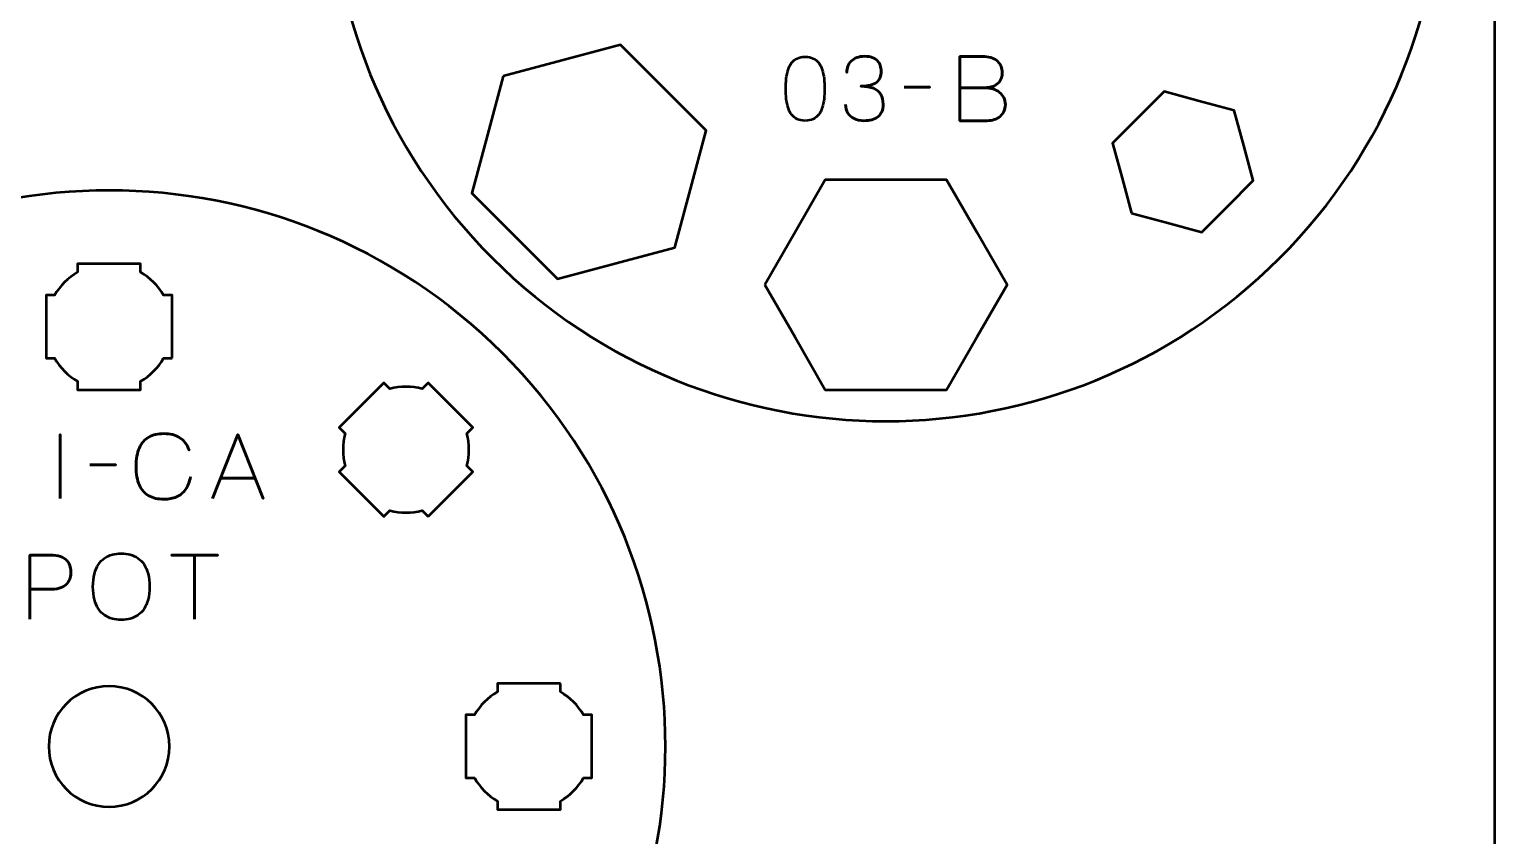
# Model space of a CAD drawing. Header units: centimetres. Extents: x -21 to 0, y -29.7 to 0.
# Drawn here: x -6.98 to 0.01, y -21.17 to -17.33 of the extents above; entities that cross this region are included whole.
import ezdxf

# ---------------------------------------------------------------- set-up
doc = ezdxf.new("R2010")
doc.units = ezdxf.units.CM
doc.header["$MEASUREMENT"] = 0
doc.layers.add('Layer 1', color=7, linetype='Continuous')

msp = doc.modelspace()

# ---------------------------------------------------------------- linework, layer by layer
at = {"layer": 'Layer 1', "color": 1, "lineweight": 53}
msp.add_open_spline([(-21.00003, -29.19995), (-21.00003, -29.19995), (-21.00003, -5.29992), (-21.00003, -5.29992), (-21.00003, -5.29992), (-21.00003, -5.21709), (-20.93286, -5.14992), (-20.85003, -5.14992), (-20.85003, -5.14992), (-20.7672, -5.14992), (-20.70003, -5.08275), (-20.70003, -4.99992), (-20.70003, -4.99992), (-20.70003, -4.91709), (-20.7672, -4.84992), (-20.85003, -4.84992), (-20.85003, -4.84992), (-20.93286, -4.84992), (-21.00003, -4.78275), (-21.00003, -4.69992), (-21.00003, -4.69992), (-21.00003, -4.61709), (-20.93286, -4.54992), (-20.85003, -4.54992), (-20.85003, -4.54992), (-20.7672, -4.54992), (-20.70003, -4.48275), (-20.70003, -4.39992), (-20.70003, -4.39992), (-20.70003, -4.31709), (-20.7672, -4.24992), (-20.85003, -4.24992), (-20.85003, -4.24992), (-20.93286, -4.24992), (-21.00003, -4.18275), (-21.00003, -4.09992), (-21.00003, -4.09992), (-21.00003, -4.01709), (-20.93286, -3.94992), (-20.85003, -3.94992), (-20.85003, -3.94992), (-20.7672, -3.94992), (-20.70003, -3.88275), (-20.70003, -3.79992), (-20.70003, -3.79992), (-20.70003, -3.71709), (-20.7672, -3.64992), (-20.85003, -3.64992), (-20.85003, -3.64992), (-20.93286, -3.64992), (-21.00003, -3.58275), (-21.00003, -3.49992), (-21.00003, -3.49992), (-21.00003, -3.41709), (-20.93286, -3.34992), (-20.85003, -3.34992), (-20.85003, -3.34992), (-20.7672, -3.34992), (-20.70003, -3.28275), (-20.70003, -3.19992), (-20.70003, -3.19992), (-20.70003, -3.11709), (-20.7672, -3.04992), (-20.85003, -3.04992), (-20.85003, -3.04992), (-20.93286, -3.04992), (-21.00003, -2.98275), (-21.00003, -2.89992), (-21.00003, -2.89992), (-21.00003, -2.81709), (-20.93286, -2.74992), (-20.85003, -2.74992), (-20.85003, -2.74992), (-20.7672, -2.74992), (-20.70003, -2.68275), (-20.70003, -2.59992), (-20.70003, -2.59992), (-20.70003, -2.51709), (-20.7672, -2.44992), (-20.85003, -2.44992), (-20.85003, -2.44992), (-20.93286, -2.44992), (-21.00003, -2.38275), (-21.00003, -2.29992), (-21.00003, -2.29992), (-21.00003, -2.21709), (-20.93286, -2.14992), (-20.85003, -2.14992), (-20.85003, -2.14992), (-20.7672, -2.14992), (-20.70003, -2.08275), (-20.70003, -1.99992), (-20.70003, -1.99992), (-20.70003, -1.91709), (-20.7672, -1.84992), (-20.85003, -1.84992), (-20.85003, -1.84992), (-20.93286, -1.84992), (-21.00003, -1.78275), (-21.00003, -1.69992), (-21.00003, -1.69992), (-21.00003, -1.61709), (-20.93286, -1.54992), (-20.85003, -1.54992), (-20.85003, -1.54992), (-20.7672, -1.54992), (-20.70003, -1.48275), (-20.70003, -1.39992), (-20.70003, -1.39992), (-20.70003, -1.31709), (-20.7672, -1.24992), (-20.85003, -1.24992), (-20.85003, -1.24992), (-20.93286, -1.24992), (-21.00003, -1.18275), (-21.00003, -1.09992), (-21.00003, -1.09992), (-21.00003, -1.09992), (-21.00003, -0.49992), (-21.00003, -0.49992), (-21.00003, -0.49992), (-21.00003, -0.22295), (-20.77694, 0.00004), (-20.49994, 0.00004), (-20.49994, 0.00004), (-20.49994, 0.00004), (-0.50008, 0.00004), (-0.50008, 0.00004), (-0.50008, 0.00004), (-0.22294, 0.00004), (0.00002, -0.22295), (0.00002, -0.49992), (0.00002, -0.49992), (0.00002, -0.49992), (0.00002, -29.19995), (0.00002, -29.19995), (0.00002, -29.19995), (0.00002, -29.47695), (-0.22294, -29.70004), (-0.50008, -29.70004), (-0.50008, -29.70004), (-0.50008, -29.70004), (-20.49994, -29.70004), (-20.49994, -29.70004), (-20.49994, -29.70004), (-20.77694, -29.70004), (-21.00003, -29.47695), (-21.00003, -29.19995)], degree=3, knots=[0, 0, 0, 0, 0.027027, 0.027027, 0.027027, 0.027027, 0.0540541, 0.0540541, 0.0540541, 0.0540541, 0.0810811, 0.0810811, 0.0810811, 0.0810811, 0.1081081, 0.1081081, 0.1081081, 0.1081081, 0.1351351, 0.1351351, 0.1351351, 0.1351351, 0.1621622, 0.1621622, 0.1621622, 0.1621622, 0.1891892, 0.1891892, 0.1891892, 0.1891892, 0.2162162, 0.2162162, 0.2162162, 0.2162162, 0.2432432, 0.2432432, 0.2432432, 0.2432432, 0.2702703, 0.2702703, 0.2702703, 0.2702703, 0.2972973, 0.2972973, 0.2972973, 0.2972973, 0.3243243, 0.3243243, 0.3243243, 0.3243243, 0.3513514, 0.3513514, 0.3513514, 0.3513514, 0.3783784, 0.3783784, 0.3783784, 0.3783784, 0.4054054, 0.4054054, 0.4054054, 0.4054054, 0.4324324, 0.4324324, 0.4324324, 0.4324324, 0.4594595, 0.4594595, 0.4594595, 0.4594595, 0.4864865, 0.4864865, 0.4864865, 0.4864865, 0.5135135, 0.5135135, 0.5135135, 0.5135135, 0.5405405, 0.5405405, 0.5405405, 0.5405405, 0.5675676, 0.5675676, 0.5675676, 0.5675676, 0.5945946, 0.5945946, 0.5945946, 0.5945946, 0.6216216, 0.6216216, 0.6216216, 0.6216216, 0.6486486, 0.6486486, 0.6486486, 0.6486486, 0.6756757, 0.6756757, 0.6756757, 0.6756757, 0.7027027, 0.7027027, 0.7027027, 0.7027027, 0.7297297, 0.7297297, 0.7297297, 0.7297297, 0.7567568, 0.7567568, 0.7567568, 0.7567568, 0.7837838, 0.7837838, 0.7837838, 0.7837838, 0.8108108, 0.8108108, 0.8108108, 0.8108108, 0.8378378, 0.8378378, 0.8378378, 0.8378378, 0.8648649, 0.8648649, 0.8648649, 0.8648649, 0.8918919, 0.8918919, 0.8918919, 0.8918919, 0.9189189, 0.9189189, 0.9189189, 0.9189189, 0.9459459, 0.9459459, 0.9459459, 0.9459459, 0.972973, 0.972973, 0.972973, 0.972973, 1, 1, 1, 1], dxfattribs=at)
at = {"layer": 'Layer 1', "color": 3, "lineweight": 53}
for points in [[(-4.77383, -14.67616), (-3.73913, -13.64146), (-2.06089, -13.64146), (-1.02616, -14.67619), (-1.02616, -14.67619), (0.00854, -15.71089), (0.00854, -17.38913), (-1.02616, -18.42383), (-1.02616, -18.42383), (-2.06089, -19.45855), (-3.73913, -19.45855), (-4.77383, -18.42385), (-4.77383, -18.42385), (-5.80856, -17.38913), (-5.80856, -15.71089), (-4.77383, -14.67616)], [(-8.47385, -22.62382), (-9.50855, -21.58912), (-9.50855, -19.91088), (-8.47382, -18.87615), (-8.47382, -18.87615), (-7.43912, -17.84145), (-5.76088, -17.84145), (-4.72618, -18.87615), (-4.72618, -18.87615), (-3.69146, -19.91088), (-3.69146, -21.58912), (-4.72616, -22.62382), (-4.72616, -22.62382), (-5.76088, -23.65855), (-7.43912, -23.65855), (-8.47385, -22.62382)]]:
    msp.add_open_spline(points, degree=3, knots=[0, 0, 0, 0, 0.25, 0.25, 0.25, 0.25, 0.5, 0.5, 0.5, 0.5, 0.75, 0.75, 0.75, 0.75, 1, 1, 1, 1], dxfattribs=at)
at = {"layer": 'Layer 1', "lineweight": 53}
for points, knots in [([(-4.72247, -17.55598), (-4.72247, -17.55598), (-4.44364, -17.48126), (-4.44364, -17.48126), (-4.44364, -17.48126), (-4.44364, -17.48126), (-4.16479, -17.40655), (-4.16479, -17.40655), (-4.16479, -17.40655), (-4.16479, -17.40655), (-3.96067, -17.61067), (-3.96067, -17.61067), (-3.96067, -17.61067), (-3.96067, -17.61067), (-3.75655, -17.81479), (-3.75655, -17.81479), (-3.75655, -17.81479), (-3.75655, -17.81479), (-3.83126, -18.09364), (-3.83126, -18.09364), (-3.83126, -18.09364), (-3.83126, -18.09364), (-3.90598, -18.37247), (-3.90598, -18.37247), (-3.90598, -18.37247), (-3.90598, -18.37247), (-4.18481, -18.44718), (-4.18481, -18.44718), (-4.18481, -18.44718), (-4.18481, -18.44718), (-4.46365, -18.5219), (-4.46365, -18.5219), (-4.46365, -18.5219), (-4.46365, -18.5219), (-4.66778, -18.31778), (-4.66778, -18.31778), (-4.66778, -18.31778), (-4.66778, -18.31778), (-4.8719, -18.11365), (-4.8719, -18.11365), (-4.8719, -18.11365), (-4.8719, -18.11365), (-4.79718, -17.83481), (-4.79718, -17.83481), (-4.79718, -17.83481), (-4.79718, -17.83481), (-4.72247, -17.55598), (-4.72247, -17.55598)], [0, 0, 0, 0, 0.0833333, 0.0833333, 0.0833333, 0.0833333, 0.1666667, 0.1666667, 0.1666667, 0.1666667, 0.25, 0.25, 0.25, 0.25, 0.3333333, 0.3333333, 0.3333333, 0.3333333, 0.4166667, 0.4166667, 0.4166667, 0.4166667, 0.5, 0.5, 0.5, 0.5, 0.5833333, 0.5833333, 0.5833333, 0.5833333, 0.6666667, 0.6666667, 0.6666667, 0.6666667, 0.75, 0.75, 0.75, 0.75, 0.8333333, 0.8333333, 0.8333333, 0.8333333, 0.9166667, 0.9166667, 0.9166667, 0.9166667, 1, 1, 1, 1]), ([(-1.73076, -18.20917), (-1.73076, -18.20917), (-1.77559, -18.04187), (-1.77559, -18.04187), (-1.77559, -18.04187), (-1.77559, -18.04187), (-1.82042, -17.87456), (-1.82042, -17.87456), (-1.82042, -17.87456), (-1.82042, -17.87456), (-1.69794, -17.75209), (-1.69794, -17.75209), (-1.69794, -17.75209), (-1.69794, -17.75209), (-1.57547, -17.62961), (-1.57547, -17.62961), (-1.57547, -17.62961), (-1.57547, -17.62961), (-1.40816, -17.67444), (-1.40816, -17.67444), (-1.40816, -17.67444), (-1.40816, -17.67444), (-1.24086, -17.71927), (-1.24086, -17.71927), (-1.24086, -17.71927), (-1.24086, -17.71927), (-1.19603, -17.88657), (-1.19603, -17.88657), (-1.19603, -17.88657), (-1.19603, -17.88657), (-1.1512, -18.05388), (-1.1512, -18.05388), (-1.1512, -18.05388), (-1.1512, -18.05388), (-1.27368, -18.17635), (-1.27368, -18.17635), (-1.27368, -18.17635), (-1.27368, -18.17635), (-1.39615, -18.29883), (-1.39615, -18.29883), (-1.39615, -18.29883), (-1.39615, -18.29883), (-1.56346, -18.254), (-1.56346, -18.254), (-1.56346, -18.254), (-1.56346, -18.254), (-1.73076, -18.20917), (-1.73076, -18.20917)], [0, 0, 0, 0, 0.0833333, 0.0833333, 0.0833333, 0.0833333, 0.1666667, 0.1666667, 0.1666667, 0.1666667, 0.25, 0.25, 0.25, 0.25, 0.3333333, 0.3333333, 0.3333333, 0.3333333, 0.4166667, 0.4166667, 0.4166667, 0.4166667, 0.5, 0.5, 0.5, 0.5, 0.5833333, 0.5833333, 0.5833333, 0.5833333, 0.6666667, 0.6666667, 0.6666667, 0.6666667, 0.75, 0.75, 0.75, 0.75, 0.8333333, 0.8333333, 0.8333333, 0.8333333, 0.9166667, 0.9166667, 0.9166667, 0.9166667, 1, 1, 1, 1]), ([(-3.47736, -18.55001), (-3.47736, -18.55001), (-3.33302, -18.30001), (-3.33302, -18.30001), (-3.33302, -18.30001), (-3.33302, -18.30001), (-3.18868, -18.05001), (-3.18868, -18.05001), (-3.18868, -18.05001), (-3.18868, -18.05001), (-2.90001, -18.05001), (-2.90001, -18.05001), (-2.90001, -18.05001), (-2.90001, -18.05001), (-2.61134, -18.05001), (-2.61134, -18.05001), (-2.61134, -18.05001), (-2.61134, -18.05001), (-2.467, -18.30001), (-2.467, -18.30001), (-2.467, -18.30001), (-2.467, -18.30001), (-2.32266, -18.55001), (-2.32266, -18.55001), (-2.32266, -18.55001), (-2.32266, -18.55001), (-2.467, -18.80001), (-2.467, -18.80001), (-2.467, -18.80001), (-2.467, -18.80001), (-2.61134, -19.05001), (-2.61134, -19.05001), (-2.61134, -19.05001), (-2.61134, -19.05001), (-2.90001, -19.05001), (-2.90001, -19.05001), (-2.90001, -19.05001), (-2.90001, -19.05001), (-3.18868, -19.05001), (-3.18868, -19.05001), (-3.18868, -19.05001), (-3.18868, -19.05001), (-3.33302, -18.80001), (-3.33302, -18.80001), (-3.33302, -18.80001), (-3.33302, -18.80001), (-3.47736, -18.55001), (-3.47736, -18.55001)], [0, 0, 0, 0, 0.0833333, 0.0833333, 0.0833333, 0.0833333, 0.1666667, 0.1666667, 0.1666667, 0.1666667, 0.25, 0.25, 0.25, 0.25, 0.3333333, 0.3333333, 0.3333333, 0.3333333, 0.4166667, 0.4166667, 0.4166667, 0.4166667, 0.5, 0.5, 0.5, 0.5, 0.5833333, 0.5833333, 0.5833333, 0.5833333, 0.6666667, 0.6666667, 0.6666667, 0.6666667, 0.75, 0.75, 0.75, 0.75, 0.8333333, 0.8333333, 0.8333333, 0.8333333, 0.9166667, 0.9166667, 0.9166667, 0.9166667, 1, 1, 1, 1]), ([(-6.30004, -18.90004), (-6.30004, -18.90004), (-6.34024, -18.90004), (-6.34024, -18.90004), (-6.34024, -18.90004), (-6.36657, -18.94556), (-6.40453, -18.98349), (-6.45004, -19.00982), (-6.45004, -19.00982), (-6.45004, -19.00982), (-6.45004, -19.05004), (-6.45004, -19.05004), (-6.45004, -19.05004), (-6.45004, -19.05004), (-6.75004, -19.05004), (-6.75004, -19.05004), (-6.75004, -19.05004), (-6.75004, -19.05004), (-6.75004, -19.00985), (-6.75004, -19.00985), (-6.75004, -19.00985), (-6.79557, -18.98352), (-6.83356, -18.94557), (-6.85992, -18.90004), (-6.85992, -18.90004), (-6.85992, -18.90004), (-6.90004, -18.90004), (-6.90004, -18.90004), (-6.90004, -18.90004), (-6.90004, -18.90004), (-6.90004, -18.75462), (-6.90004, -18.75462), (-6.90004, -18.75462), (-6.90004, -18.75462), (-6.9001, -18.74997), (-6.9001, -18.74997), (-6.9001, -18.74997), (-6.9001, -18.74997), (-6.90004, -18.74533), (-6.90004, -18.74533), (-6.90004, -18.74533), (-6.90004, -18.74533), (-6.90004, -18.60004), (-6.90004, -18.60004), (-6.90004, -18.60004), (-6.90004, -18.60004), (-6.85997, -18.60004), (-6.85997, -18.60004), (-6.85997, -18.60004), (-6.83362, -18.55447), (-6.79562, -18.51646), (-6.75004, -18.4901), (-6.75004, -18.4901), (-6.75004, -18.4901), (-6.75004, -18.45004), (-6.75004, -18.45004), (-6.75004, -18.45004), (-6.75004, -18.45004), (-6.60676, -18.45004), (-6.60676, -18.45004), (-6.60676, -18.45004), (-6.60676, -18.45004), (-6.60009, -18.44996), (-6.60009, -18.44996), (-6.60009, -18.44996), (-6.60009, -18.44996), (-6.59341, -18.45004), (-6.59341, -18.45004), (-6.59341, -18.45004), (-6.59341, -18.45004), (-6.45004, -18.45004), (-6.45004, -18.45004), (-6.45004, -18.45004), (-6.45004, -18.45004), (-6.45004, -18.49014), (-6.45004, -18.49014), (-6.45004, -18.49014), (-6.4045, -18.5165), (-6.36652, -18.55449), (-6.34019, -18.60004), (-6.34019, -18.60004), (-6.34019, -18.60004), (-6.30004, -18.60004), (-6.30004, -18.60004), (-6.30004, -18.60004), (-6.30004, -18.60004), (-6.30004, -18.90004), (-6.30004, -18.90004)], [0, 0, 0, 0, 0.0454545, 0.0454545, 0.0454545, 0.0454545, 0.0909091, 0.0909091, 0.0909091, 0.0909091, 0.1363636, 0.1363636, 0.1363636, 0.1363636, 0.1818182, 0.1818182, 0.1818182, 0.1818182, 0.2272727, 0.2272727, 0.2272727, 0.2272727, 0.2727273, 0.2727273, 0.2727273, 0.2727273, 0.3181818, 0.3181818, 0.3181818, 0.3181818, 0.3636364, 0.3636364, 0.3636364, 0.3636364, 0.4090909, 0.4090909, 0.4090909, 0.4090909, 0.4545455, 0.4545455, 0.4545455, 0.4545455, 0.5, 0.5, 0.5, 0.5, 0.5454545, 0.5454545, 0.5454545, 0.5454545, 0.5909091, 0.5909091, 0.5909091, 0.5909091, 0.6363636, 0.6363636, 0.6363636, 0.6363636, 0.6818182, 0.6818182, 0.6818182, 0.6818182, 0.7272727, 0.7272727, 0.7272727, 0.7272727, 0.7727273, 0.7727273, 0.7727273, 0.7727273, 0.8181818, 0.8181818, 0.8181818, 0.8181818, 0.8636364, 0.8636364, 0.8636364, 0.8636364, 0.9090909, 0.9090909, 0.9090909, 0.9090909, 0.9545455, 0.9545455, 0.9545455, 0.9545455, 1, 1, 1, 1]), ([(-5.07976, -19.65403), (-5.07976, -19.65403), (-5.10819, -19.6256), (-5.10819, -19.6256), (-5.10819, -19.6256), (-5.15899, -19.63917), (-5.21266, -19.63915), (-5.26346, -19.62559), (-5.26346, -19.62559), (-5.26346, -19.62559), (-5.29189, -19.65403), (-5.29189, -19.65403), (-5.29189, -19.65403), (-5.29189, -19.65403), (-5.50403, -19.44189), (-5.50403, -19.44189), (-5.50403, -19.44189), (-5.50403, -19.44189), (-5.47561, -19.41348), (-5.47561, -19.41348), (-5.47561, -19.41348), (-5.48918, -19.36266), (-5.48921, -19.30897), (-5.47566, -19.25813), (-5.47566, -19.25813), (-5.47566, -19.25813), (-5.50403, -19.22976), (-5.50403, -19.22976), (-5.50403, -19.22976), (-5.50403, -19.22976), (-5.4012, -19.12694), (-5.4012, -19.12694), (-5.4012, -19.12694), (-5.4012, -19.12694), (-5.39795, -19.1236), (-5.39795, -19.1236), (-5.39795, -19.1236), (-5.39795, -19.1236), (-5.39463, -19.12037), (-5.39463, -19.12037), (-5.39463, -19.12037), (-5.39463, -19.12037), (-5.29189, -19.01763), (-5.29189, -19.01763), (-5.29189, -19.01763), (-5.29189, -19.01763), (-5.26356, -19.04596), (-5.26356, -19.04596), (-5.26356, -19.04596), (-5.21271, -19.03237), (-5.15896, -19.03237), (-5.10809, -19.04596), (-5.10809, -19.04596), (-5.10809, -19.04596), (-5.07976, -19.01763), (-5.07976, -19.01763), (-5.07976, -19.01763), (-5.07976, -19.01763), (-4.97845, -19.11895), (-4.97845, -19.11895), (-4.97845, -19.11895), (-4.97845, -19.11895), (-4.97368, -19.1236), (-4.97368, -19.1236), (-4.97368, -19.1236), (-4.97368, -19.1236), (-4.96901, -19.12838), (-4.96901, -19.12838), (-4.96901, -19.12838), (-4.96901, -19.12838), (-4.86763, -19.22976), (-4.86763, -19.22976), (-4.86763, -19.22976), (-4.86763, -19.22976), (-4.89599, -19.25812), (-4.89599, -19.25812), (-4.89599, -19.25812), (-4.88242, -19.30896), (-4.88243, -19.36268), (-4.89602, -19.4135), (-4.89602, -19.4135), (-4.89602, -19.4135), (-4.86763, -19.44189), (-4.86763, -19.44189), (-4.86763, -19.44189), (-4.86763, -19.44189), (-5.07976, -19.65403), (-5.07976, -19.65403)], [0, 0, 0, 0, 0.0454545, 0.0454545, 0.0454545, 0.0454545, 0.0909091, 0.0909091, 0.0909091, 0.0909091, 0.1363636, 0.1363636, 0.1363636, 0.1363636, 0.1818182, 0.1818182, 0.1818182, 0.1818182, 0.2272727, 0.2272727, 0.2272727, 0.2272727, 0.2727273, 0.2727273, 0.2727273, 0.2727273, 0.3181818, 0.3181818, 0.3181818, 0.3181818, 0.3636364, 0.3636364, 0.3636364, 0.3636364, 0.4090909, 0.4090909, 0.4090909, 0.4090909, 0.4545455, 0.4545455, 0.4545455, 0.4545455, 0.5, 0.5, 0.5, 0.5, 0.5454545, 0.5454545, 0.5454545, 0.5454545, 0.5909091, 0.5909091, 0.5909091, 0.5909091, 0.6363636, 0.6363636, 0.6363636, 0.6363636, 0.6818182, 0.6818182, 0.6818182, 0.6818182, 0.7272727, 0.7272727, 0.7272727, 0.7272727, 0.7727273, 0.7727273, 0.7727273, 0.7727273, 0.8181818, 0.8181818, 0.8181818, 0.8181818, 0.8636364, 0.8636364, 0.8636364, 0.8636364, 0.9090909, 0.9090909, 0.9090909, 0.9090909, 0.9545455, 0.9545455, 0.9545455, 0.9545455, 1, 1, 1, 1]), ([(-6.8875, -20.75002), (-6.8875, -20.59127), (-6.75876, -20.46253), (-6.6, -20.46253), (-6.6, -20.46253), (-6.44125, -20.46253), (-6.3125, -20.59127), (-6.3125, -20.75002), (-6.3125, -20.75002), (-6.3125, -20.90878), (-6.44125, -21.03752), (-6.6, -21.03752), (-6.6, -21.03752), (-6.75876, -21.03752), (-6.8875, -20.90878), (-6.8875, -20.75002)], [0, 0, 0, 0, 0.25, 0.25, 0.25, 0.25, 0.5, 0.5, 0.5, 0.5, 0.75, 0.75, 0.75, 0.75, 1, 1, 1, 1]), ([(-4.45003, -20.44997), (-4.45003, -20.44997), (-4.45003, -20.49017), (-4.45003, -20.49017), (-4.45003, -20.49017), (-4.40451, -20.5165), (-4.36658, -20.55446), (-4.34025, -20.59997), (-4.34025, -20.59997), (-4.34025, -20.59997), (-4.30003, -20.59997), (-4.30003, -20.59997), (-4.30003, -20.59997), (-4.30003, -20.59997), (-4.30003, -20.89997), (-4.30003, -20.89997), (-4.30003, -20.89997), (-4.30003, -20.89997), (-4.34022, -20.89997), (-4.34022, -20.89997), (-4.34022, -20.89997), (-4.36655, -20.9455), (-4.4045, -20.98349), (-4.45003, -21.00985), (-4.45003, -21.00985), (-4.45003, -21.00985), (-4.45003, -21.04997), (-4.45003, -21.04997), (-4.45003, -21.04997), (-4.45003, -21.04997), (-4.59545, -21.04997), (-4.59545, -21.04997), (-4.59545, -21.04997), (-4.59545, -21.04997), (-4.6001, -21.05003), (-4.6001, -21.05003), (-4.6001, -21.05003), (-4.6001, -21.05003), (-4.60474, -21.04997), (-4.60474, -21.04997), (-4.60474, -21.04997), (-4.60474, -21.04997), (-4.75003, -21.04997), (-4.75003, -21.04997), (-4.75003, -21.04997), (-4.75003, -21.04997), (-4.75003, -21.0099), (-4.75003, -21.0099), (-4.75003, -21.0099), (-4.7956, -20.98355), (-4.83361, -20.94555), (-4.85997, -20.89997), (-4.85997, -20.89997), (-4.85997, -20.89997), (-4.90003, -20.89997), (-4.90003, -20.89997), (-4.90003, -20.89997), (-4.90003, -20.89997), (-4.90003, -20.75669), (-4.90003, -20.75669), (-4.90003, -20.75669), (-4.90003, -20.75669), (-4.90011, -20.75002), (-4.90011, -20.75002), (-4.90011, -20.75002), (-4.90011, -20.75002), (-4.90003, -20.74334), (-4.90003, -20.74334), (-4.90003, -20.74334), (-4.90003, -20.74334), (-4.90003, -20.59997), (-4.90003, -20.59997), (-4.90003, -20.59997), (-4.90003, -20.59997), (-4.85993, -20.59997), (-4.85993, -20.59997), (-4.85993, -20.59997), (-4.83357, -20.55443), (-4.79558, -20.51645), (-4.75003, -20.49012), (-4.75003, -20.49012), (-4.75003, -20.49012), (-4.75003, -20.44997), (-4.75003, -20.44997), (-4.75003, -20.44997), (-4.75003, -20.44997), (-4.45003, -20.44997), (-4.45003, -20.44997)], [0, 0, 0, 0, 0.0454545, 0.0454545, 0.0454545, 0.0454545, 0.0909091, 0.0909091, 0.0909091, 0.0909091, 0.1363636, 0.1363636, 0.1363636, 0.1363636, 0.1818182, 0.1818182, 0.1818182, 0.1818182, 0.2272727, 0.2272727, 0.2272727, 0.2272727, 0.2727273, 0.2727273, 0.2727273, 0.2727273, 0.3181818, 0.3181818, 0.3181818, 0.3181818, 0.3636364, 0.3636364, 0.3636364, 0.3636364, 0.4090909, 0.4090909, 0.4090909, 0.4090909, 0.4545455, 0.4545455, 0.4545455, 0.4545455, 0.5, 0.5, 0.5, 0.5, 0.5454545, 0.5454545, 0.5454545, 0.5454545, 0.5909091, 0.5909091, 0.5909091, 0.5909091, 0.6363636, 0.6363636, 0.6363636, 0.6363636, 0.6818182, 0.6818182, 0.6818182, 0.6818182, 0.7272727, 0.7272727, 0.7272727, 0.7272727, 0.7727273, 0.7727273, 0.7727273, 0.7727273, 0.8181818, 0.8181818, 0.8181818, 0.8181818, 0.8636364, 0.8636364, 0.8636364, 0.8636364, 0.9090909, 0.9090909, 0.9090909, 0.9090909, 0.9545455, 0.9545455, 0.9545455, 0.9545455, 1, 1, 1, 1])]:
    msp.add_open_spline(points, degree=3, knots=knots, dxfattribs=at)
at = {"layer": 'Layer 1', "color": 5, "lineweight": 53}
for points, knots in [([(-3.28465, -17.76824), (-3.26984, -17.76817), (-3.25707, -17.76556), (-3.24641, -17.76048), (-3.24641, -17.76048), (-3.23583, -17.7554), (-3.22701, -17.74813), (-3.21996, -17.73889), (-3.21996, -17.73889), (-3.21297, -17.72958), (-3.20747, -17.71857), (-3.20338, -17.70587), (-3.20338, -17.70587), (-3.19935, -17.69317), (-3.19646, -17.67927), (-3.19484, -17.66403), (-3.19484, -17.66403), (-3.19314, -17.64879), (-3.1923, -17.63277), (-3.19237, -17.61584), (-3.19237, -17.61584), (-3.1923, -17.59898), (-3.19314, -17.58296), (-3.19484, -17.56779), (-3.19484, -17.56779), (-3.19646, -17.55262), (-3.19935, -17.53865), (-3.20338, -17.52595), (-3.20338, -17.52595), (-3.20747, -17.51332), (-3.21297, -17.50232), (-3.21996, -17.49293), (-3.21996, -17.49293), (-3.22701, -17.48362), (-3.23583, -17.47635), (-3.24641, -17.47127), (-3.24641, -17.47127), (-3.25707, -17.46612), (-3.26984, -17.46351), (-3.28465, -17.46344), (-3.28465, -17.46344), (-3.29947, -17.46351), (-3.31224, -17.46612), (-3.3229, -17.47127), (-3.3229, -17.47127), (-3.33348, -17.47635), (-3.3423, -17.48362), (-3.34935, -17.49293), (-3.34935, -17.49293), (-3.35634, -17.50232), (-3.36184, -17.51332), (-3.36593, -17.52595), (-3.36593, -17.52595), (-3.36996, -17.53865), (-3.37285, -17.55262), (-3.37447, -17.56779), (-3.37447, -17.56779), (-3.37616, -17.58296), (-3.37701, -17.59898), (-3.37694, -17.61584), (-3.37694, -17.61584), (-3.37701, -17.63277), (-3.37616, -17.64879), (-3.37447, -17.66403), (-3.37447, -17.66403), (-3.37285, -17.67927), (-3.36996, -17.69317), (-3.36593, -17.70587), (-3.36593, -17.70587), (-3.36184, -17.71857), (-3.35634, -17.72958), (-3.34935, -17.73889), (-3.34935, -17.73889), (-3.3423, -17.74813), (-3.33348, -17.7554), (-3.3229, -17.76048), (-3.3229, -17.76048), (-3.31224, -17.76556), (-3.29947, -17.76817), (-3.28465, -17.76824)], [0, 0, 0, 0, 0.05, 0.05, 0.05, 0.05, 0.1, 0.1, 0.1, 0.1, 0.15, 0.15, 0.15, 0.15, 0.2, 0.2, 0.2, 0.2, 0.25, 0.25, 0.25, 0.25, 0.3, 0.3, 0.3, 0.3, 0.35, 0.35, 0.35, 0.35, 0.4, 0.4, 0.4, 0.4, 0.45, 0.45, 0.45, 0.45, 0.5, 0.5, 0.5, 0.5, 0.55, 0.55, 0.55, 0.55, 0.6, 0.6, 0.6, 0.6, 0.65, 0.65, 0.65, 0.65, 0.7, 0.7, 0.7, 0.7, 0.75, 0.75, 0.75, 0.75, 0.8, 0.8, 0.8, 0.8, 0.85, 0.85, 0.85, 0.85, 0.9, 0.9, 0.9, 0.9, 0.95, 0.95, 0.95, 0.95, 1, 1, 1, 1]), ([(-3.28465, -17.76824), (-3.26984, -17.76817), (-3.25707, -17.76556), (-3.24641, -17.76048), (-3.24641, -17.76048), (-3.23583, -17.7554), (-3.22701, -17.74813), (-3.21996, -17.73889), (-3.21996, -17.73889), (-3.21297, -17.72958), (-3.20747, -17.71857), (-3.20338, -17.70587), (-3.20338, -17.70587), (-3.19935, -17.69317), (-3.19646, -17.67927), (-3.19484, -17.66403), (-3.19484, -17.66403), (-3.19314, -17.64879), (-3.1923, -17.63277), (-3.19237, -17.61584), (-3.19237, -17.61584), (-3.1923, -17.59898), (-3.19314, -17.58296), (-3.19484, -17.56779), (-3.19484, -17.56779), (-3.19646, -17.55262), (-3.19935, -17.53865), (-3.20338, -17.52595), (-3.20338, -17.52595), (-3.20747, -17.51332), (-3.21297, -17.50232), (-3.21996, -17.49293), (-3.21996, -17.49293), (-3.22701, -17.48362), (-3.23583, -17.47635), (-3.24641, -17.47127), (-3.24641, -17.47127), (-3.25707, -17.46612), (-3.26984, -17.46351), (-3.28465, -17.46344), (-3.28465, -17.46344), (-3.29947, -17.46351), (-3.31224, -17.46612), (-3.3229, -17.47127), (-3.3229, -17.47127), (-3.33348, -17.47635), (-3.3423, -17.48362), (-3.34935, -17.49293), (-3.34935, -17.49293), (-3.35634, -17.50232), (-3.36184, -17.51332), (-3.36593, -17.52595), (-3.36593, -17.52595), (-3.36996, -17.53865), (-3.37285, -17.55262), (-3.37447, -17.56779), (-3.37447, -17.56779), (-3.37616, -17.58296), (-3.37701, -17.59898), (-3.37694, -17.61584), (-3.37694, -17.61584), (-3.37701, -17.63277), (-3.37616, -17.64879), (-3.37447, -17.66403), (-3.37447, -17.66403), (-3.37285, -17.67927), (-3.36996, -17.69317), (-3.36593, -17.70587), (-3.36593, -17.70587), (-3.36184, -17.71857), (-3.35634, -17.72958), (-3.34935, -17.73889), (-3.34935, -17.73889), (-3.3423, -17.74813), (-3.33348, -17.7554), (-3.3229, -17.76048), (-3.3229, -17.76048), (-3.31224, -17.76556), (-3.29947, -17.76817), (-3.28465, -17.76824)], [0, 0, 0, 0, 0.05, 0.05, 0.05, 0.05, 0.1, 0.1, 0.1, 0.1, 0.15, 0.15, 0.15, 0.15, 0.2, 0.2, 0.2, 0.2, 0.25, 0.25, 0.25, 0.25, 0.3, 0.3, 0.3, 0.3, 0.35, 0.35, 0.35, 0.35, 0.4, 0.4, 0.4, 0.4, 0.45, 0.45, 0.45, 0.45, 0.5, 0.5, 0.5, 0.5, 0.55, 0.55, 0.55, 0.55, 0.6, 0.6, 0.6, 0.6, 0.65, 0.65, 0.65, 0.65, 0.7, 0.7, 0.7, 0.7, 0.75, 0.75, 0.75, 0.75, 0.8, 0.8, 0.8, 0.8, 0.85, 0.85, 0.85, 0.85, 0.9, 0.9, 0.9, 0.9, 0.95, 0.95, 0.95, 0.95, 1, 1, 1, 1]), ([(-3.09204, -17.69162), (-3.09197, -17.70686), (-3.08844, -17.72012), (-3.08146, -17.73162), (-3.08146, -17.73162), (-3.07447, -17.74305), (-3.06452, -17.75201), (-3.05154, -17.75843), (-3.05154, -17.75843), (-3.03856, -17.76485), (-3.02297, -17.7681), (-3.00483, -17.76824), (-3.00483, -17.76824), (-2.99122, -17.76824), (-2.97887, -17.76683), (-2.96765, -17.76387), (-2.96765, -17.76387), (-2.9565, -17.7609), (-2.94691, -17.75632), (-2.93879, -17.75004), (-2.93879, -17.75004), (-2.93068, -17.74376), (-2.92447, -17.73564), (-2.92003, -17.72577), (-2.92003, -17.72577), (-2.91565, -17.71582), (-2.91347, -17.70389), (-2.9134, -17.68992), (-2.9134, -17.68992), (-2.91332, -17.6713), (-2.91713, -17.65556), (-2.92468, -17.64279), (-2.92468, -17.64279), (-2.93223, -17.63002), (-2.94395, -17.62043), (-2.95968, -17.61387), (-2.95968, -17.61387), (-2.97541, -17.6073), (-2.99559, -17.60399), (-3.02007, -17.60399), (-3.02007, -17.60399), (-3.0018, -17.60406), (-2.98649, -17.60237), (-2.974, -17.59891), (-2.974, -17.59891), (-2.96158, -17.59545), (-2.95164, -17.59058), (-2.94416, -17.58423), (-2.94416, -17.58423), (-2.93668, -17.57795), (-2.93125, -17.57047), (-2.928, -17.56187), (-2.928, -17.56187), (-2.92468, -17.55333), (-2.92306, -17.54395), (-2.92313, -17.53372), (-2.92313, -17.53372), (-2.92306, -17.52348), (-2.92447, -17.51403), (-2.92729, -17.50528), (-2.92729, -17.50528), (-2.93005, -17.49653), (-2.93456, -17.48884), (-2.9407, -17.48228), (-2.9407, -17.48228), (-2.94684, -17.47572), (-2.95495, -17.47057), (-2.9649, -17.4669), (-2.9649, -17.4669), (-2.97492, -17.46323), (-2.98713, -17.4614), (-3.00145, -17.46133), (-3.00145, -17.46133), (-3.0157, -17.4614), (-3.02819, -17.46351), (-3.03877, -17.46761), (-3.03877, -17.46761), (-3.04943, -17.4717), (-3.05817, -17.47727), (-3.06523, -17.4844), (-3.06523, -17.4844), (-3.07221, -17.49152), (-3.07744, -17.49964), (-3.08089, -17.50881), (-3.08089, -17.50881), (-3.08442, -17.51798), (-3.08611, -17.52772), (-3.08611, -17.53795), (-3.08611, -17.53795), (-3.08611, -17.52772), (-3.08442, -17.51798), (-3.08089, -17.50881), (-3.08089, -17.50881), (-3.07744, -17.49964), (-3.07221, -17.49152), (-3.06523, -17.4844), (-3.06523, -17.4844), (-3.05817, -17.47727), (-3.04943, -17.4717), (-3.03877, -17.46761), (-3.03877, -17.46761), (-3.02819, -17.46351), (-3.0157, -17.4614), (-3.00145, -17.46133), (-3.00145, -17.46133), (-2.98713, -17.4614), (-2.97492, -17.46323), (-2.9649, -17.4669), (-2.9649, -17.4669), (-2.95495, -17.47057), (-2.94684, -17.47572), (-2.9407, -17.48228), (-2.9407, -17.48228), (-2.93456, -17.48884), (-2.93005, -17.49653), (-2.92729, -17.50528), (-2.92729, -17.50528), (-2.92447, -17.51403), (-2.92306, -17.52348), (-2.92313, -17.53372), (-2.92313, -17.53372), (-2.92306, -17.54395), (-2.92468, -17.55333), (-2.928, -17.56187), (-2.928, -17.56187), (-2.93125, -17.57047), (-2.93668, -17.57795), (-2.94416, -17.58423), (-2.94416, -17.58423), (-2.95164, -17.59058), (-2.96158, -17.59545), (-2.974, -17.59891), (-2.974, -17.59891), (-2.98649, -17.60237), (-3.0018, -17.60406), (-3.02007, -17.60399), (-3.02007, -17.60399), (-2.99559, -17.60399), (-2.97541, -17.6073), (-2.95968, -17.61387), (-2.95968, -17.61387), (-2.94395, -17.62043), (-2.93223, -17.63002), (-2.92468, -17.64279), (-2.92468, -17.64279), (-2.91713, -17.65556), (-2.91332, -17.6713), (-2.9134, -17.68992), (-2.9134, -17.68992), (-2.91347, -17.70389), (-2.91565, -17.71582), (-2.92003, -17.72577), (-2.92003, -17.72577), (-2.92447, -17.73564), (-2.93068, -17.74376), (-2.93879, -17.75004), (-2.93879, -17.75004), (-2.94691, -17.75632), (-2.9565, -17.7609), (-2.96765, -17.76387), (-2.96765, -17.76387), (-2.97887, -17.76683), (-2.99122, -17.76824), (-3.00483, -17.76824), (-3.00483, -17.76824), (-3.02297, -17.7681), (-3.03856, -17.76485), (-3.05154, -17.75843), (-3.05154, -17.75843), (-3.06452, -17.75201), (-3.07447, -17.74305), (-3.08146, -17.73162), (-3.08146, -17.73162), (-3.08844, -17.72012), (-3.09197, -17.70686), (-3.09204, -17.69162)], [0, 0, 0, 0, 0.0227273, 0.0227273, 0.0227273, 0.0227273, 0.0454545, 0.0454545, 0.0454545, 0.0454545, 0.0681818, 0.0681818, 0.0681818, 0.0681818, 0.0909091, 0.0909091, 0.0909091, 0.0909091, 0.1136364, 0.1136364, 0.1136364, 0.1136364, 0.1363636, 0.1363636, 0.1363636, 0.1363636, 0.1590909, 0.1590909, 0.1590909, 0.1590909, 0.1818182, 0.1818182, 0.1818182, 0.1818182, 0.2045455, 0.2045455, 0.2045455, 0.2045455, 0.2272727, 0.2272727, 0.2272727, 0.2272727, 0.25, 0.25, 0.25, 0.25, 0.2727273, 0.2727273, 0.2727273, 0.2727273, 0.2954545, 0.2954545, 0.2954545, 0.2954545, 0.3181818, 0.3181818, 0.3181818, 0.3181818, 0.3409091, 0.3409091, 0.3409091, 0.3409091, 0.3636364, 0.3636364, 0.3636364, 0.3636364, 0.3863636, 0.3863636, 0.3863636, 0.3863636, 0.4090909, 0.4090909, 0.4090909, 0.4090909, 0.4318182, 0.4318182, 0.4318182, 0.4318182, 0.4545455, 0.4545455, 0.4545455, 0.4545455, 0.4772727, 0.4772727, 0.4772727, 0.4772727, 0.5, 0.5, 0.5, 0.5, 0.5227273, 0.5227273, 0.5227273, 0.5227273, 0.5454545, 0.5454545, 0.5454545, 0.5454545, 0.5681818, 0.5681818, 0.5681818, 0.5681818, 0.5909091, 0.5909091, 0.5909091, 0.5909091, 0.6136364, 0.6136364, 0.6136364, 0.6136364, 0.6363636, 0.6363636, 0.6363636, 0.6363636, 0.6590909, 0.6590909, 0.6590909, 0.6590909, 0.6818182, 0.6818182, 0.6818182, 0.6818182, 0.7045455, 0.7045455, 0.7045455, 0.7045455, 0.7272727, 0.7272727, 0.7272727, 0.7272727, 0.75, 0.75, 0.75, 0.75, 0.7727273, 0.7727273, 0.7727273, 0.7727273, 0.7954545, 0.7954545, 0.7954545, 0.7954545, 0.8181818, 0.8181818, 0.8181818, 0.8181818, 0.8409091, 0.8409091, 0.8409091, 0.8409091, 0.8636364, 0.8636364, 0.8636364, 0.8636364, 0.8863636, 0.8863636, 0.8863636, 0.8863636, 0.9090909, 0.9090909, 0.9090909, 0.9090909, 0.9318182, 0.9318182, 0.9318182, 0.9318182, 0.9545455, 0.9545455, 0.9545455, 0.9545455, 0.9772727, 0.9772727, 0.9772727, 0.9772727, 1, 1, 1, 1]), ([(-2.54764, -17.61118), (-2.54764, -17.61118), (-2.43038, -17.61118), (-2.43038, -17.61118), (-2.43038, -17.61118), (-2.41514, -17.61111), (-2.40216, -17.609), (-2.39122, -17.60483), (-2.39122, -17.60483), (-2.38035, -17.60074), (-2.37154, -17.59517), (-2.36469, -17.58818), (-2.36469, -17.58818), (-2.35785, -17.5812), (-2.35291, -17.5733), (-2.3498, -17.56455), (-2.3498, -17.56455), (-2.34677, -17.55587), (-2.34536, -17.54684), (-2.34571, -17.53753), (-2.34571, -17.53753), (-2.34614, -17.52821), (-2.34811, -17.51918), (-2.35164, -17.51036), (-2.35164, -17.51036), (-2.3551, -17.50154), (-2.36032, -17.49357), (-2.36716, -17.48644), (-2.36716, -17.48644), (-2.374, -17.47932), (-2.38254, -17.47367), (-2.39291, -17.46951), (-2.39291, -17.46951), (-2.40329, -17.46528), (-2.41549, -17.46309), (-2.42953, -17.46302), (-2.42953, -17.46302), (-2.42953, -17.46302), (-2.54764, -17.46302), (-2.54764, -17.46302), (-2.54764, -17.46302), (-2.54764, -17.46302), (-2.54764, -17.76824), (-2.54764, -17.76824), (-2.54764, -17.76824), (-2.54764, -17.76824), (-2.41768, -17.76824), (-2.41768, -17.76824), (-2.41768, -17.76824), (-2.40554, -17.76824), (-2.39425, -17.76648), (-2.38381, -17.76302), (-2.38381, -17.76302), (-2.37337, -17.75949), (-2.36427, -17.75448), (-2.35637, -17.74778), (-2.35637, -17.74778), (-2.34853, -17.74115), (-2.3424, -17.7331), (-2.33802, -17.72358), (-2.33802, -17.72358), (-2.33365, -17.71405), (-2.33139, -17.70326), (-2.33132, -17.69119), (-2.33132, -17.69119), (-2.3316, -17.67906), (-2.33414, -17.66812), (-2.33901, -17.65832), (-2.33901, -17.65832), (-2.34388, -17.64851), (-2.35065, -17.64011), (-2.3594, -17.63306), (-2.3594, -17.63306), (-2.36815, -17.62607), (-2.37859, -17.62064), (-2.39059, -17.6169), (-2.39059, -17.6169), (-2.40258, -17.61316), (-2.41584, -17.61126), (-2.43038, -17.61118), (-2.43038, -17.61118), (-2.41584, -17.61126), (-2.40258, -17.61316), (-2.39059, -17.6169), (-2.39059, -17.6169), (-2.37859, -17.62064), (-2.36815, -17.62607), (-2.3594, -17.63306), (-2.3594, -17.63306), (-2.35065, -17.64011), (-2.34388, -17.64851), (-2.33901, -17.65832), (-2.33901, -17.65832), (-2.33414, -17.66812), (-2.3316, -17.67906), (-2.33132, -17.69119), (-2.33132, -17.69119), (-2.33139, -17.70326), (-2.33365, -17.71405), (-2.33802, -17.72358), (-2.33802, -17.72358), (-2.3424, -17.7331), (-2.34853, -17.74115), (-2.35637, -17.74778), (-2.35637, -17.74778), (-2.36427, -17.75448), (-2.37337, -17.75949), (-2.38381, -17.76302), (-2.38381, -17.76302), (-2.39425, -17.76648), (-2.40554, -17.76824), (-2.41768, -17.76824), (-2.41768, -17.76824), (-2.41768, -17.76824), (-2.54764, -17.76824), (-2.54764, -17.76824), (-2.54764, -17.76824), (-2.54764, -17.76824), (-2.54764, -17.46302), (-2.54764, -17.46302), (-2.54764, -17.46302), (-2.54764, -17.46302), (-2.42953, -17.46302), (-2.42953, -17.46302), (-2.42953, -17.46302), (-2.41549, -17.46309), (-2.40329, -17.46528), (-2.39291, -17.46951), (-2.39291, -17.46951), (-2.38254, -17.47367), (-2.374, -17.47932), (-2.36716, -17.48644), (-2.36716, -17.48644), (-2.36032, -17.49357), (-2.3551, -17.50154), (-2.35164, -17.51036), (-2.35164, -17.51036), (-2.34811, -17.51918), (-2.34614, -17.52821), (-2.34571, -17.53753), (-2.34571, -17.53753), (-2.34536, -17.54684), (-2.34677, -17.55587), (-2.3498, -17.56455), (-2.3498, -17.56455), (-2.35291, -17.5733), (-2.35785, -17.5812), (-2.36469, -17.58818), (-2.36469, -17.58818), (-2.37154, -17.59517), (-2.38035, -17.60074), (-2.39122, -17.60483), (-2.39122, -17.60483), (-2.40216, -17.609), (-2.41514, -17.61111), (-2.43038, -17.61118), (-2.43038, -17.61118), (-2.43038, -17.61118), (-2.54764, -17.61118), (-2.54764, -17.61118)], [0, 0, 0, 0, 0.025, 0.025, 0.025, 0.025, 0.05, 0.05, 0.05, 0.05, 0.075, 0.075, 0.075, 0.075, 0.1, 0.1, 0.1, 0.1, 0.125, 0.125, 0.125, 0.125, 0.15, 0.15, 0.15, 0.15, 0.175, 0.175, 0.175, 0.175, 0.2, 0.2, 0.2, 0.2, 0.225, 0.225, 0.225, 0.225, 0.25, 0.25, 0.25, 0.25, 0.275, 0.275, 0.275, 0.275, 0.3, 0.3, 0.3, 0.3, 0.325, 0.325, 0.325, 0.325, 0.35, 0.35, 0.35, 0.35, 0.375, 0.375, 0.375, 0.375, 0.4, 0.4, 0.4, 0.4, 0.425, 0.425, 0.425, 0.425, 0.45, 0.45, 0.45, 0.45, 0.475, 0.475, 0.475, 0.475, 0.5, 0.5, 0.5, 0.5, 0.525, 0.525, 0.525, 0.525, 0.55, 0.55, 0.55, 0.55, 0.575, 0.575, 0.575, 0.575, 0.6, 0.6, 0.6, 0.6, 0.625, 0.625, 0.625, 0.625, 0.65, 0.65, 0.65, 0.65, 0.675, 0.675, 0.675, 0.675, 0.7, 0.7, 0.7, 0.7, 0.725, 0.725, 0.725, 0.725, 0.75, 0.75, 0.75, 0.75, 0.775, 0.775, 0.775, 0.775, 0.8, 0.8, 0.8, 0.8, 0.825, 0.825, 0.825, 0.825, 0.85, 0.85, 0.85, 0.85, 0.875, 0.875, 0.875, 0.875, 0.9, 0.9, 0.9, 0.9, 0.925, 0.925, 0.925, 0.925, 0.95, 0.95, 0.95, 0.95, 0.975, 0.975, 0.975, 0.975, 1, 1, 1, 1]), ([(-2.81349, -17.60864), (-2.81349, -17.60864), (-2.6903, -17.60864), (-2.6903, -17.60864), (-2.6903, -17.60864), (-2.6903, -17.60864), (-2.81349, -17.60864), (-2.81349, -17.60864)], [0, 0, 0, 0, 0.5, 0.5, 0.5, 0.5, 1, 1, 1, 1]), ([(-6.8323, -19.56831), (-6.8323, -19.56831), (-6.8323, -19.26309), (-6.8323, -19.26309), (-6.8323, -19.26309), (-6.8323, -19.26309), (-6.8323, -19.56831), (-6.8323, -19.56831)], [0, 0, 0, 0, 0.5, 0.5, 0.5, 0.5, 1, 1, 1, 1]), ([(-6.21212, -19.46586), (-6.21664, -19.49006), (-6.22454, -19.51003), (-6.23562, -19.52569), (-6.23562, -19.52569), (-6.24676, -19.54129), (-6.26102, -19.55286), (-6.27837, -19.56041), (-6.27837, -19.56041), (-6.29566, -19.56796), (-6.31598, -19.57177), (-6.33912, -19.5717), (-6.33912, -19.5717), (-6.36727, -19.57177), (-6.39119, -19.56633), (-6.41081, -19.55526), (-6.41081, -19.55526), (-6.43042, -19.54425), (-6.44538, -19.52725), (-6.45568, -19.50418), (-6.45568, -19.50418), (-6.46598, -19.4811), (-6.47113, -19.45154), (-6.4712, -19.41549), (-6.4712, -19.41549), (-6.47113, -19.37958), (-6.46598, -19.35008), (-6.45568, -19.32701), (-6.45568, -19.32701), (-6.44538, -19.30394), (-6.43042, -19.28687), (-6.41081, -19.27579), (-6.41081, -19.27579), (-6.39119, -19.26471), (-6.36727, -19.25921), (-6.33912, -19.25928), (-6.33912, -19.25928), (-6.30899, -19.25921), (-6.28374, -19.26563), (-6.26342, -19.27854), (-6.26342, -19.27854), (-6.24317, -19.29145), (-6.22828, -19.31142), (-6.2189, -19.33844), (-6.2189, -19.33844), (-6.22828, -19.31142), (-6.24317, -19.29145), (-6.26342, -19.27854), (-6.26342, -19.27854), (-6.28374, -19.26563), (-6.30899, -19.25921), (-6.33912, -19.25928), (-6.33912, -19.25928), (-6.36727, -19.25921), (-6.39119, -19.26471), (-6.41081, -19.27579), (-6.41081, -19.27579), (-6.43042, -19.28687), (-6.44538, -19.30394), (-6.45568, -19.32701), (-6.45568, -19.32701), (-6.46598, -19.35008), (-6.47113, -19.37958), (-6.4712, -19.41549), (-6.4712, -19.41549), (-6.47113, -19.45154), (-6.46598, -19.4811), (-6.45568, -19.50418), (-6.45568, -19.50418), (-6.44538, -19.52725), (-6.43042, -19.54425), (-6.41081, -19.55526), (-6.41081, -19.55526), (-6.39119, -19.56633), (-6.36727, -19.57177), (-6.33912, -19.5717), (-6.33912, -19.5717), (-6.31598, -19.57177), (-6.29566, -19.56796), (-6.27837, -19.56041), (-6.27837, -19.56041), (-6.26102, -19.55286), (-6.24676, -19.54129), (-6.23562, -19.52569), (-6.23562, -19.52569), (-6.22454, -19.51003), (-6.21664, -19.49006), (-6.21212, -19.46586)], [0, 0, 0, 0, 0.0454545, 0.0454545, 0.0454545, 0.0454545, 0.0909091, 0.0909091, 0.0909091, 0.0909091, 0.1363636, 0.1363636, 0.1363636, 0.1363636, 0.1818182, 0.1818182, 0.1818182, 0.1818182, 0.2272727, 0.2272727, 0.2272727, 0.2272727, 0.2727273, 0.2727273, 0.2727273, 0.2727273, 0.3181818, 0.3181818, 0.3181818, 0.3181818, 0.3636364, 0.3636364, 0.3636364, 0.3636364, 0.4090909, 0.4090909, 0.4090909, 0.4090909, 0.4545455, 0.4545455, 0.4545455, 0.4545455, 0.5, 0.5, 0.5, 0.5, 0.5454545, 0.5454545, 0.5454545, 0.5454545, 0.5909091, 0.5909091, 0.5909091, 0.5909091, 0.6363636, 0.6363636, 0.6363636, 0.6363636, 0.6818182, 0.6818182, 0.6818182, 0.6818182, 0.7272727, 0.7272727, 0.7272727, 0.7272727, 0.7727273, 0.7727273, 0.7727273, 0.7727273, 0.8181818, 0.8181818, 0.8181818, 0.8181818, 0.8636364, 0.8636364, 0.8636364, 0.8636364, 0.9090909, 0.9090909, 0.9090909, 0.9090909, 0.9545455, 0.9545455, 0.9545455, 0.9545455, 1, 1, 1, 1]), ([(-6.10798, -19.56831), (-6.10798, -19.56831), (-5.98691, -19.26309), (-5.98691, -19.26309), (-5.98691, -19.26309), (-5.98691, -19.26309), (-5.86541, -19.56831), (-5.86541, -19.56831), (-5.86541, -19.56831), (-5.86541, -19.56831), (-5.98691, -19.26309), (-5.98691, -19.26309), (-5.98691, -19.26309), (-5.98691, -19.26309), (-6.10798, -19.56831), (-6.10798, -19.56831)], [0, 0, 0, 0, 0.25, 0.25, 0.25, 0.25, 0.5, 0.5, 0.5, 0.5, 0.75, 0.75, 0.75, 0.75, 1, 1, 1, 1]), ([(-6.69133, -19.40871), (-6.69133, -19.40871), (-6.56814, -19.40871), (-6.56814, -19.40871), (-6.56814, -19.40871), (-6.56814, -19.40871), (-6.69133, -19.40871), (-6.69133, -19.40871)], [0, 0, 0, 0, 0.5, 0.5, 0.5, 0.5, 1, 1, 1, 1]), ([(-6.06988, -19.47221), (-6.06988, -19.47221), (-5.90394, -19.47221), (-5.90394, -19.47221), (-5.90394, -19.47221), (-5.90394, -19.47221), (-6.06988, -19.47221), (-6.06988, -19.47221)], [0, 0, 0, 0, 0.5, 0.5, 0.5, 0.5, 1, 1, 1, 1]), ([(-6.97708, -20.14362), (-6.97708, -20.14362), (-6.97708, -19.8384), (-6.97708, -19.8384), (-6.97708, -19.8384), (-6.97708, -19.8384), (-6.87971, -19.8384), (-6.87971, -19.8384), (-6.87971, -19.8384), (-6.86024, -19.83847), (-6.84423, -19.84066), (-6.8316, -19.84489), (-6.8316, -19.84489), (-6.81904, -19.84905), (-6.80916, -19.85484), (-6.80203, -19.86218), (-6.80203, -19.86218), (-6.79491, -19.86944), (-6.78983, -19.87777), (-6.78672, -19.88715), (-6.78672, -19.88715), (-6.78369, -19.89654), (-6.78193, -19.90634), (-6.7815, -19.91672), (-6.7815, -19.91672), (-6.78101, -19.92709), (-6.78221, -19.93725), (-6.78503, -19.94712), (-6.78503, -19.94712), (-6.78792, -19.957), (-6.79279, -19.96596), (-6.79978, -19.97401), (-6.79978, -19.97401), (-6.80669, -19.98205), (-6.81607, -19.98847), (-6.82786, -19.9932), (-6.82786, -19.9932), (-6.83964, -19.99799), (-6.85424, -20.00039), (-6.87167, -20.00053), (-6.87167, -20.00053), (-6.87167, -20.00053), (-6.97708, -20.00053), (-6.97708, -20.00053), (-6.97708, -20.00053), (-6.97708, -20.00053), (-6.87167, -20.00053), (-6.87167, -20.00053), (-6.87167, -20.00053), (-6.8546, -20.00039), (-6.84013, -19.99799), (-6.82842, -19.9932), (-6.82842, -19.9932), (-6.81664, -19.98847), (-6.80725, -19.98205), (-6.8002, -19.97401), (-6.8002, -19.97401), (-6.79321, -19.96596), (-6.7882, -19.957), (-6.78524, -19.94712), (-6.78524, -19.94712), (-6.78228, -19.93725), (-6.78101, -19.92709), (-6.7815, -19.91672), (-6.7815, -19.91672), (-6.78193, -19.90634), (-6.78369, -19.89654), (-6.78686, -19.88715), (-6.78686, -19.88715), (-6.78997, -19.87777), (-6.79519, -19.86944), (-6.80232, -19.86218), (-6.80232, -19.86218), (-6.80951, -19.85484), (-6.81939, -19.84905), (-6.83195, -19.84489), (-6.83195, -19.84489), (-6.84458, -19.84066), (-6.86045, -19.83847), (-6.87971, -19.8384), (-6.87971, -19.8384), (-6.87971, -19.8384), (-6.97708, -19.8384), (-6.97708, -19.8384), (-6.97708, -19.8384), (-6.97708, -19.8384), (-6.97708, -20.14362), (-6.97708, -20.14362)], [0, 0, 0, 0, 0.0454545, 0.0454545, 0.0454545, 0.0454545, 0.0909091, 0.0909091, 0.0909091, 0.0909091, 0.1363636, 0.1363636, 0.1363636, 0.1363636, 0.1818182, 0.1818182, 0.1818182, 0.1818182, 0.2272727, 0.2272727, 0.2272727, 0.2272727, 0.2727273, 0.2727273, 0.2727273, 0.2727273, 0.3181818, 0.3181818, 0.3181818, 0.3181818, 0.3636364, 0.3636364, 0.3636364, 0.3636364, 0.4090909, 0.4090909, 0.4090909, 0.4090909, 0.4545455, 0.4545455, 0.4545455, 0.4545455, 0.5, 0.5, 0.5, 0.5, 0.5454545, 0.5454545, 0.5454545, 0.5454545, 0.5909091, 0.5909091, 0.5909091, 0.5909091, 0.6363636, 0.6363636, 0.6363636, 0.6363636, 0.6818182, 0.6818182, 0.6818182, 0.6818182, 0.7272727, 0.7272727, 0.7272727, 0.7272727, 0.7727273, 0.7727273, 0.7727273, 0.7727273, 0.8181818, 0.8181818, 0.8181818, 0.8181818, 0.8636364, 0.8636364, 0.8636364, 0.8636364, 0.9090909, 0.9090909, 0.9090909, 0.9090909, 0.9545455, 0.9545455, 0.9545455, 0.9545455, 1, 1, 1, 1]), ([(-6.5419, -20.14616), (-6.52701, -20.14623), (-6.5129, -20.14447), (-6.49943, -20.14101), (-6.49943, -20.14101), (-6.48602, -20.13748), (-6.47375, -20.13198), (-6.46253, -20.12436), (-6.46253, -20.12436), (-6.45131, -20.11681), (-6.44157, -20.10686), (-6.43332, -20.09458), (-6.43332, -20.09458), (-6.42506, -20.08231), (-6.41871, -20.06742), (-6.4142, -20.04992), (-6.4142, -20.04992), (-6.40961, -20.03243), (-6.40735, -20.01203), (-6.40728, -19.98868), (-6.40728, -19.98868), (-6.40735, -19.96533), (-6.40961, -19.94494), (-6.4142, -19.92737), (-6.4142, -19.92737), (-6.41871, -19.9098), (-6.42506, -19.89484), (-6.43332, -19.8825), (-6.43332, -19.8825), (-6.44157, -19.87015), (-6.45131, -19.86013), (-6.46253, -19.85244), (-6.46253, -19.85244), (-6.47375, -19.84475), (-6.48602, -19.83918), (-6.49943, -19.83558), (-6.49943, -19.83558), (-6.5129, -19.83205), (-6.52701, -19.83029), (-6.5419, -19.83036), (-6.5419, -19.83036), (-6.55679, -19.83029), (-6.5709, -19.83205), (-6.58438, -19.83558), (-6.58438, -19.83558), (-6.59778, -19.83918), (-6.61006, -19.84475), (-6.62128, -19.85244), (-6.62128, -19.85244), (-6.63249, -19.86013), (-6.64223, -19.87015), (-6.65049, -19.8825), (-6.65049, -19.8825), (-6.65874, -19.89484), (-6.66509, -19.9098), (-6.66961, -19.92737), (-6.66961, -19.92737), (-6.67419, -19.94494), (-6.67645, -19.96533), (-6.67652, -19.98868), (-6.67652, -19.98868), (-6.67645, -20.01203), (-6.67419, -20.03243), (-6.66961, -20.04992), (-6.66961, -20.04992), (-6.66509, -20.06742), (-6.65874, -20.08231), (-6.65049, -20.09458), (-6.65049, -20.09458), (-6.64223, -20.10686), (-6.63249, -20.11681), (-6.62128, -20.12436), (-6.62128, -20.12436), (-6.61006, -20.13198), (-6.59778, -20.13748), (-6.58438, -20.14101), (-6.58438, -20.14101), (-6.5709, -20.14447), (-6.55679, -20.14623), (-6.5419, -20.14616)], [0, 0, 0, 0, 0.05, 0.05, 0.05, 0.05, 0.1, 0.1, 0.1, 0.1, 0.15, 0.15, 0.15, 0.15, 0.2, 0.2, 0.2, 0.2, 0.25, 0.25, 0.25, 0.25, 0.3, 0.3, 0.3, 0.3, 0.35, 0.35, 0.35, 0.35, 0.4, 0.4, 0.4, 0.4, 0.45, 0.45, 0.45, 0.45, 0.5, 0.5, 0.5, 0.5, 0.55, 0.55, 0.55, 0.55, 0.6, 0.6, 0.6, 0.6, 0.65, 0.65, 0.65, 0.65, 0.7, 0.7, 0.7, 0.7, 0.75, 0.75, 0.75, 0.75, 0.8, 0.8, 0.8, 0.8, 0.85, 0.85, 0.85, 0.85, 0.9, 0.9, 0.9, 0.9, 0.95, 0.95, 0.95, 0.95, 1, 1, 1, 1]), ([(-6.5419, -20.14616), (-6.52701, -20.14623), (-6.5129, -20.14447), (-6.49943, -20.14101), (-6.49943, -20.14101), (-6.48602, -20.13748), (-6.47375, -20.13198), (-6.46253, -20.12436), (-6.46253, -20.12436), (-6.45131, -20.11681), (-6.44157, -20.10686), (-6.43332, -20.09458), (-6.43332, -20.09458), (-6.42506, -20.08231), (-6.41871, -20.06742), (-6.4142, -20.04992), (-6.4142, -20.04992), (-6.40961, -20.03243), (-6.40735, -20.01203), (-6.40728, -19.98868), (-6.40728, -19.98868), (-6.40735, -19.96533), (-6.40961, -19.94494), (-6.4142, -19.92737), (-6.4142, -19.92737), (-6.41871, -19.9098), (-6.42506, -19.89484), (-6.43332, -19.8825), (-6.43332, -19.8825), (-6.44157, -19.87015), (-6.45131, -19.86013), (-6.46253, -19.85244), (-6.46253, -19.85244), (-6.47375, -19.84475), (-6.48602, -19.83918), (-6.49943, -19.83558), (-6.49943, -19.83558), (-6.5129, -19.83205), (-6.52701, -19.83029), (-6.5419, -19.83036), (-6.5419, -19.83036), (-6.55679, -19.83029), (-6.5709, -19.83205), (-6.58438, -19.83558), (-6.58438, -19.83558), (-6.59778, -19.83918), (-6.61006, -19.84475), (-6.62128, -19.85244), (-6.62128, -19.85244), (-6.63249, -19.86013), (-6.64223, -19.87015), (-6.65049, -19.8825), (-6.65049, -19.8825), (-6.65874, -19.89484), (-6.66509, -19.9098), (-6.66961, -19.92737), (-6.66961, -19.92737), (-6.67419, -19.94494), (-6.67645, -19.96533), (-6.67652, -19.98868), (-6.67652, -19.98868), (-6.67645, -20.01203), (-6.67419, -20.03243), (-6.66961, -20.04992), (-6.66961, -20.04992), (-6.66509, -20.06742), (-6.65874, -20.08231), (-6.65049, -20.09458), (-6.65049, -20.09458), (-6.64223, -20.10686), (-6.63249, -20.11681), (-6.62128, -20.12436), (-6.62128, -20.12436), (-6.61006, -20.13198), (-6.59778, -20.13748), (-6.58438, -20.14101), (-6.58438, -20.14101), (-6.5709, -20.14447), (-6.55679, -20.14623), (-6.5419, -20.14616)], [0, 0, 0, 0, 0.05, 0.05, 0.05, 0.05, 0.1, 0.1, 0.1, 0.1, 0.15, 0.15, 0.15, 0.15, 0.2, 0.2, 0.2, 0.2, 0.25, 0.25, 0.25, 0.25, 0.3, 0.3, 0.3, 0.3, 0.35, 0.35, 0.35, 0.35, 0.4, 0.4, 0.4, 0.4, 0.45, 0.45, 0.45, 0.45, 0.5, 0.5, 0.5, 0.5, 0.55, 0.55, 0.55, 0.55, 0.6, 0.6, 0.6, 0.6, 0.65, 0.65, 0.65, 0.65, 0.7, 0.7, 0.7, 0.7, 0.75, 0.75, 0.75, 0.75, 0.8, 0.8, 0.8, 0.8, 0.85, 0.85, 0.85, 0.85, 0.9, 0.9, 0.9, 0.9, 0.95, 0.95, 0.95, 0.95, 1, 1, 1, 1]), ([(-6.19308, -20.14362), (-6.19308, -20.14362), (-6.19308, -19.8384), (-6.19308, -19.8384), (-6.19308, -19.8384), (-6.19308, -19.8384), (-6.30272, -19.8384), (-6.30272, -19.8384), (-6.30272, -19.8384), (-6.30272, -19.8384), (-6.08259, -19.8384), (-6.08259, -19.8384), (-6.08259, -19.8384), (-6.08259, -19.8384), (-6.19308, -19.8384), (-6.19308, -19.8384), (-6.19308, -19.8384), (-6.19308, -19.8384), (-6.19308, -20.14362), (-6.19308, -20.14362)], [0, 0, 0, 0, 0.2, 0.2, 0.2, 0.2, 0.4, 0.4, 0.4, 0.4, 0.6, 0.6, 0.6, 0.6, 0.8, 0.8, 0.8, 0.8, 1, 1, 1, 1])]:
    msp.add_open_spline(points, degree=3, knots=knots, dxfattribs=at)

doc.saveas('drawing.dxf')
